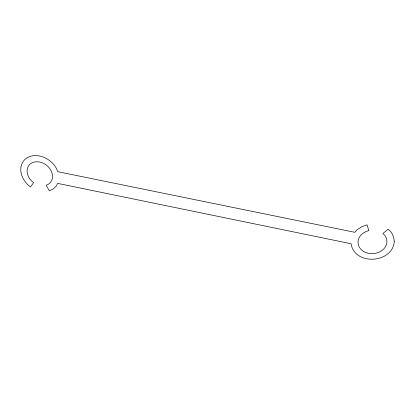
<?xml version="1.0" encoding="UTF-8"?>
<svg xmlns="http://www.w3.org/2000/svg" width="415" height="415" viewBox="0 0 415 415"><rect width="100%" height="100%" fill="white"/><g stroke="black" fill="none" stroke-linecap="round" stroke-linejoin="round"><path stroke-width="0.62" d="M394.25 241.743C392.388 263.587 354.322 265.75 351.085 243.74L57.633 183.383L56.295 185.998L53.265 188.939L49.349 190.843L46.19 185.246A13.737 10.837 37.8 0 0 49.515 168.267A13.737 10.837 37.8 0 0 29.984 164.236A13.737 10.837 37.8 0 0 33.594 182.652L30.544 186.952A20.61 16.258 37.8 0 1 26.27 158.364A20.61 16.258 37.8 0 1 56.424 168.438L57.732 171.68L354.809 232.307L357.201 229.697L361.74 226.746L367.047 224.831L368.847 230.626A14.484 11.745 -4.6 0 0 359.281 247.101A14.484 11.745 -4.6 0 0 380.56 251.433A14.484 11.745 -4.6 0 0 382.91 233.484L388.264 229.132L391.651 232.825L393.69 237.131L394.25 241.743"/></g></svg>
